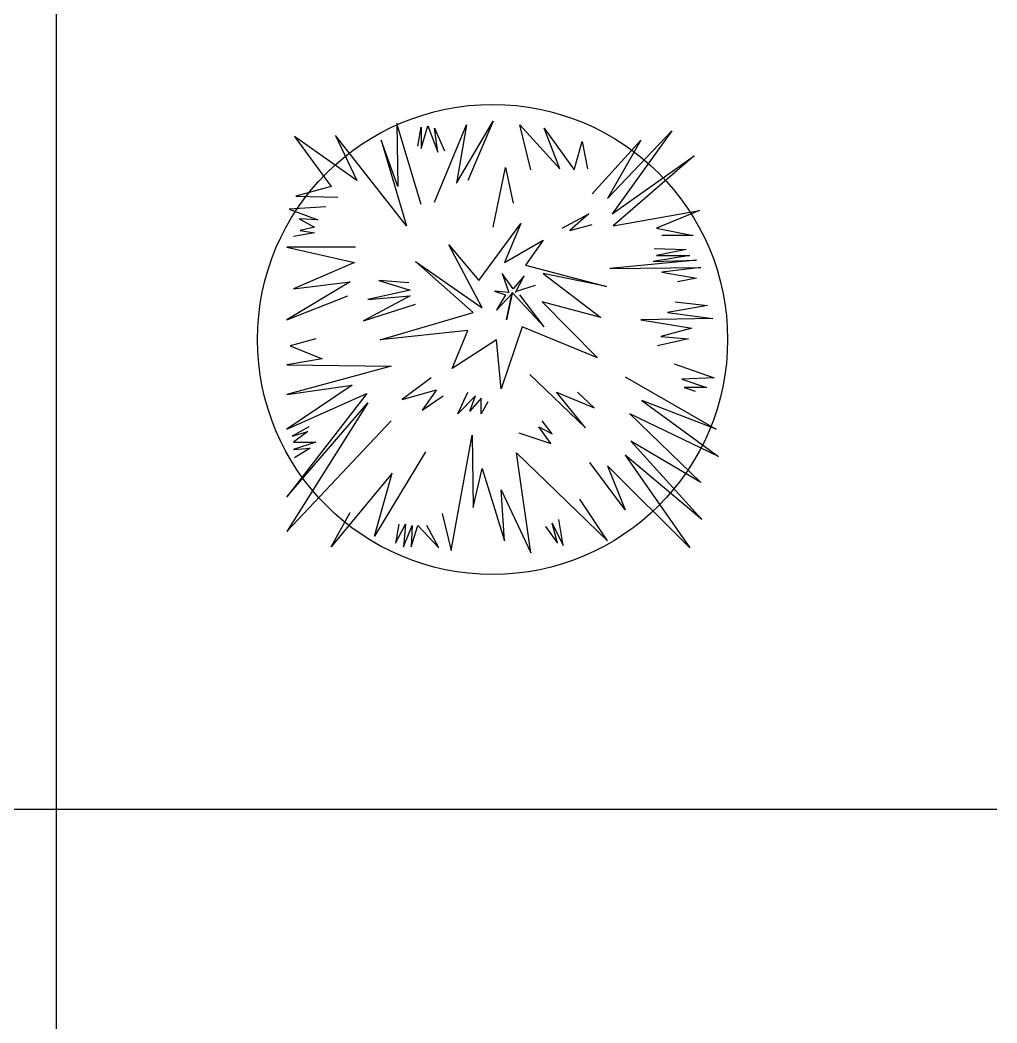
# Model space of a CAD drawing. Header units: inches. Extents: x 7658 to 73799, y 48 to 40262.
# Drawn here: x 69288 to 71698, y 2528 to 5003 of the extents above; entities that cross this region are included whole.
import ezdxf

# ---------------------------------------------------------------- set-up
doc = ezdxf.new("R2010")
doc.units = ezdxf.units.IN
doc.layers.add('www.cad-blocks.net', color=7, linetype='Continuous')
doc.styles.get("Standard").update_dxf_attribs({"font": 'arial.ttf'})

# ---------------------------------------------------------------- blocks, each defined once
blk = doc.blocks.new('A$C516926BB')
for p, q in [((57.9904, 38.5194), (57.9904, 0)), ((0, 2.361), (60.3118, 2.361))]:
    blk.add_line(p, q)
blk = doc.blocks.new('A$C6DC04D7B')
for p, q in [((0.4913, 0.966), (0.5817, 1.1186)), ((0.5817, 1.1186), (0.5187, 0.9719)), ((0.3434, 1.1128), (0.3462, 0.9573)), ((0.4037, 0.9132), (0.3434, 1.1128)), ((0.3954, 1.057), (0.4037, 1.104)), ((0.4037, 1.0512), (0.4201, 1.1069)), ((0.4037, 1.104), (0.4037, 1.0512)), ((0.4201, 1.1069), (0.4447, 1.0423)), ((0.4365, 0.9191), (0.5159, 1.1098)), ((0.4365, 1.1011), (0.4612, 1.0453)), ((0.4447, 1.0423), (0.4365, 1.1011)), ((0.5159, 1.1098), (0.4913, 0.966)), ((0.6474, 1.1098), (0.746, 1.0013)), ((0.6747, 0.9984), (0.6474, 1.1098)), ((0.7076, 1.1011), (0.7816, 0.9984)), ((0.746, 1.0013), (0.7076, 1.1011)), ((0.8637, 0.9279), (1.0226, 1.0951)), ((1.0226, 1.0951), (0.8747, 0.8897)), ((0.0915, 1.0805), (0.1818, 0.9573)), ((0.2448, 0.9719), (0.0915, 1.0805)), ((0.1928, 1.0834), (0.2448, 0.9719)), ((0.368, 0.8604), (0.1928, 1.0834)), ((0.305, 1.0717), (0.368, 0.8604)), ((0.3462, 0.9573), (0.305, 1.0717)), ((0.7816, 0.9984), (0.8008, 1.0687)), ((0.8008, 1.0687), (0.8144, 1.0013)), ((0.8254, 0.9396), (0.9459, 1.0717)), ((0.9459, 1.0717), (0.8637, 0.9279)), ((0.8747, 0.8897), (1.0773, 1.0335)), ((1.0773, 1.0335), (0.8774, 0.8604)), ((0.5817, 0.8575), (0.6118, 1.0042)), ((0.6118, 1.0042), (0.6309, 0.9162)), ((0.1818, 0.9573), (0.0942, 0.9338)), ((0.0942, 0.9338), (0.1983, 0.9308)), ((0.1682, 0.9074), (0.0778, 0.9015)), ((0.0778, 0.9015), (0.149, 0.8751)), ((0.8774, 0.8604), (1.091, 0.8986)), ((1.091, 0.8986), (0.9842, 0.8546)), ((0.1024, 0.878), (0.1407, 0.8575)), ((0.149, 0.8751), (0.1024, 0.878)), ((0.546, 0.7255), (0.6501, 0.8663)), ((0.6501, 0.8663), (0.6091, 0.7695)), ((0.7514, 0.8546), (0.8172, 0.8897)), ((0.8172, 0.8897), (0.7706, 0.8487)), ((0.1407, 0.8428), (0.0887, 0.834)), ((0.1407, 0.8575), (0.1051, 0.8487)), ((0.1051, 0.8487), (0.1407, 0.8428)), ((0.7706, 0.8487), (0.8254, 0.8633)), ((0.9842, 0.8546), (1.0746, 0.8369)), ((0.6091, 0.7695), (0.7049, 0.8252)), ((0.7049, 0.8252), (0.661, 0.7636)), ((1.0746, 0.8369), (0.9979, 0.8369)), ((0.0723, 0.8076), (0.2393, 0.7695)), ((0.2421, 0.8076), (0.0723, 0.8076)), ((0.4721, 0.8135), (0.546, 0.7255)), ((0.5543, 0.6579), (0.4721, 0.8135)), ((0.9788, 0.8047), (1.0581, 0.8017)), ((1.0581, 0.8017), (0.9842, 0.787)), ((0.2393, 0.7695), (0.0887, 0.7049)), ((0.39, 0.7724), (0.5543, 0.6579)), ((0.5324, 0.6462), (0.39, 0.7724)), ((1.0828, 0.7753), (0.8692, 0.7548)), ((1.0664, 0.787), (0.976, 0.7724)), ((0.976, 0.7724), (1.0828, 0.7753)), ((0.9842, 0.787), (1.0664, 0.787)), ((0.6035, 0.7431), (0.62, 0.6961)), ((0.6309, 0.7049), (0.6035, 0.7431)), ((0.661, 0.7636), (0.861, 0.7108)), ((0.7049, 0.7431), (0.8473, 0.6345)), ((0.861, 0.7108), (0.7049, 0.7431)), ((0.8692, 0.7548), (1.0938, 0.7577)), ((1.0938, 0.7577), (0.9979, 0.746)), ((0.9979, 0.746), (1.0828, 0.7313)), ((0.2284, 0.7225), (0.0723, 0.6286)), ((0.0887, 0.7049), (0.2284, 0.7225)), ((0.2996, 0.7255), (0.3763, 0.702)), ((0.3735, 0.7196), (0.2996, 0.7255)), ((0.6583, 0.7372), (0.6309, 0.7049)), ((0.6364, 0.6961), (0.6583, 0.7372)), ((1.0828, 0.7313), (1.0363, 0.7225)), ((0.3763, 0.702), (0.2722, 0.6785)), ((0.5844, 0.699), (0.6118, 0.6903)), ((0.62, 0.6961), (0.5844, 0.699)), ((0.5899, 0.6521), (0.6282, 0.6932)), ((0.6145, 0.6286), (0.6282, 0.6961)), ((0.6282, 0.6932), (0.6145, 0.6286)), ((0.6282, 0.6961), (0.7076, 0.611)), ((0.6392, 0.699), (0.6857, 0.7137)), ((0.0723, 0.6286), (0.2229, 0.6873)), ((0.3763, 0.6873), (0.2612, 0.6257)), ((0.2722, 0.6785), (0.3763, 0.6873)), ((0.6118, 0.6903), (0.5899, 0.6521)), ((0.7076, 0.611), (0.6474, 0.6903)), ((0.7021, 0.6726), (0.8391, 0.5347)), ((0.8473, 0.6345), (0.7021, 0.6726)), ((1.0308, 0.6726), (1.1102, 0.6639)), ((0.2612, 0.6257), (0.39, 0.6668)), ((0.3023, 0.5787), (0.5324, 0.6462)), ((1.1102, 0.6639), (1.0116, 0.6462)), ((1.0116, 0.6462), (1.1239, 0.6315)), ((1.1239, 0.6315), (0.9459, 0.6286)), ((0.9459, 0.6286), (1.0718, 0.6081)), ((0.5187, 0.6022), (0.3023, 0.5787)), ((0.4803, 0.5083), (0.5187, 0.6022)), ((0.6529, 0.611), (0.6008, 0.4585)), ((0.8391, 0.5347), (0.6529, 0.611)), ((1.0718, 0.6081), (0.9952, 0.5876)), ((0.1435, 0.5817), (0.0805, 0.5641)), ((0.5899, 0.5787), (0.4803, 0.5083)), ((0.6008, 0.4585), (0.5899, 0.5787)), ((1.0636, 0.5817), (0.9869, 0.5641)), ((0.9952, 0.5876), (1.0636, 0.5817)), ((0.0805, 0.5641), (0.1599, 0.5318)), ((0.1599, 0.5318), (0.0723, 0.5171)), ((1.028, 0.5201), (1.1267, 0.4849)), ((0.0723, 0.5171), (0.3297, 0.5142)), ((0.3297, 0.5142), (0.0723, 0.4438)), ((0.4283, 0.4849), (0.3571, 0.432)), ((0.672, 0.4936), (0.8089, 0.3616)), ((0.9075, 0.4878), (1.1321, 0.3587)), ((1.1267, 0.4849), (1.0472, 0.4819)), ((1.0472, 0.4819), (1.1075, 0.4614)), ((0.2338, 0.4672), (0.0723, 0.3587)), ((0.0723, 0.4438), (0.2338, 0.4672)), ((0.2695, 0.4467), (0.0723, 0.1915)), ((0.0723, 0.3587), (0.2695, 0.4467)), ((0.3571, 0.432), (0.442, 0.4555)), ((0.442, 0.4555), (0.4064, 0.4056)), ((0.494, 0.3968), (0.5187, 0.4496)), ((0.7377, 0.4496), (0.8309, 0.4115)), ((0.8089, 0.3616), (0.7377, 0.4496)), ((0.8309, 0.4115), (0.7898, 0.4496)), ((1.0527, 0.4614), (1.0801, 0.4525)), ((1.1075, 0.4614), (1.0527, 0.4614)), ((0.2722, 0.4232), (0.0723, 0.1063)), ((0.0723, 0.1915), (0.2722, 0.4232)), ((0.4064, 0.4056), (0.4584, 0.4408)), ((0.5379, 0.4408), (0.494, 0.3968)), ((0.5241, 0.4027), (0.5379, 0.4408)), ((0.5516, 0.435), (0.5241, 0.4027)), ((0.5516, 0.3968), (0.5516, 0.435)), ((0.568, 0.4261), (0.5516, 0.3968)), ((0.9486, 0.4291), (1.1376, 0.2912)), ((1.1321, 0.3587), (0.9486, 0.4291)), ((0.9185, 0.3968), (1.0938, 0.2266)), ((1.1376, 0.2912), (0.9185, 0.3968)), ((0.0723, 0.1063), (0.3297, 0.3792)), ((0.7268, 0.3469), (0.7021, 0.3792)), ((0.127, 0.3645), (0.0859, 0.3411)), ((0.0859, 0.3411), (0.1243, 0.3528)), ((0.1243, 0.3528), (0.0887, 0.3264)), ((0.6446, 0.3498), (0.7241, 0.3234)), ((0.6939, 0.3645), (0.7268, 0.3469)), ((0.7241, 0.3234), (0.6939, 0.3645)), ((0.1435, 0.3264), (0.0887, 0.3088)), ((0.0887, 0.3264), (0.1435, 0.3264)), ((0.4776, 0.0594), (0.5296, 0.344)), ((0.5296, 0.344), (0.5324, 0.165)), ((0.9213, 0.3293), (1.0965, 0.1357)), ((1.0938, 0.2266), (0.9213, 0.3293)), ((0.0887, 0.3088), (0.1298, 0.3117)), ((0.1298, 0.3117), (0.0915, 0.2882)), ((0.4146, 0.3029), (0.2886, 0.0946)), ((0.6392, 0.3), (0.8637, 0.0828)), ((0.6747, 0.0535), (0.6392, 0.3)), ((0.9075, 0.1591), (0.8199, 0.2765)), ((0.9075, 0.2942), (1.0664, 0.0653)), ((1.0965, 0.1357), (0.9075, 0.2942)), ((0.3324, 0.2501), (0.1818, 0.0682)), ((0.2886, 0.0946), (0.3324, 0.2501)), ((0.5324, 0.165), (0.5543, 0.2618)), ((0.5543, 0.2618), (0.6091, 0.0828)), ((1.0664, 0.0653), (0.8637, 0.2677)), ((0.8637, 0.2677), (0.9075, 0.1591)), ((0.6008, 0.209), (0.6747, 0.0535)), ((0.6091, 0.0828), (0.6008, 0.209)), ((0.8637, 0.0828), (0.7952, 0.1855)), ((0.1818, 0.0682), (0.2284, 0.1533)), ((0.4557, 0.1504), (0.4776, 0.0594)), ((0.3407, 0.077), (0.3653, 0.1239)), ((0.3489, 0.1239), (0.3407, 0.077)), ((0.3653, 0.1239), (0.3599, 0.0682)), ((0.7268, 0.1269), (0.7542, 0.0711)), ((0.7405, 0.077), (0.7268, 0.1269)), ((0.7542, 0.0711), (0.7433, 0.1357)), ((0.3599, 0.0682), (0.3817, 0.121)), ((0.379, 0.0682), (0.3954, 0.121)), ((0.3817, 0.121), (0.379, 0.0682)), ((0.3954, 0.121), (0.4475, 0.0653)), ((0.4475, 0.0653), (0.4174, 0.121)), ((0.7104, 0.118), (0.7405, 0.077))]:
    blk.add_line(p, q)
blk.add_circle((0.58, 0.58), 0.58)
at = {"width": 0.8, "flags": 9}
for tag in ['YSIZE', 'XSIZE']:
    blk.add_attdef(tag, (0.5766, 0.5517), '', height=0.000156, dxfattribs=at)

msp = doc.modelspace()

# ---------------------------------------------------------------- block references
at = {"xscale": 1000, "yscale": 1000, "zscale": 1000}
msp.add_blockref('A$C6DC04D7B', (69873.9, 3635), dxfattribs=at)
at = {"layer": 'www.cad-blocks.net', "color": 155, "true_color": 0x546d8e, "xscale": 1000, "yscale": 1000, "zscale": 1000}
msp.add_blockref('A$C516926BB', (11386.7, 694.4), dxfattribs=at)

doc.saveas('drawing.dxf')
